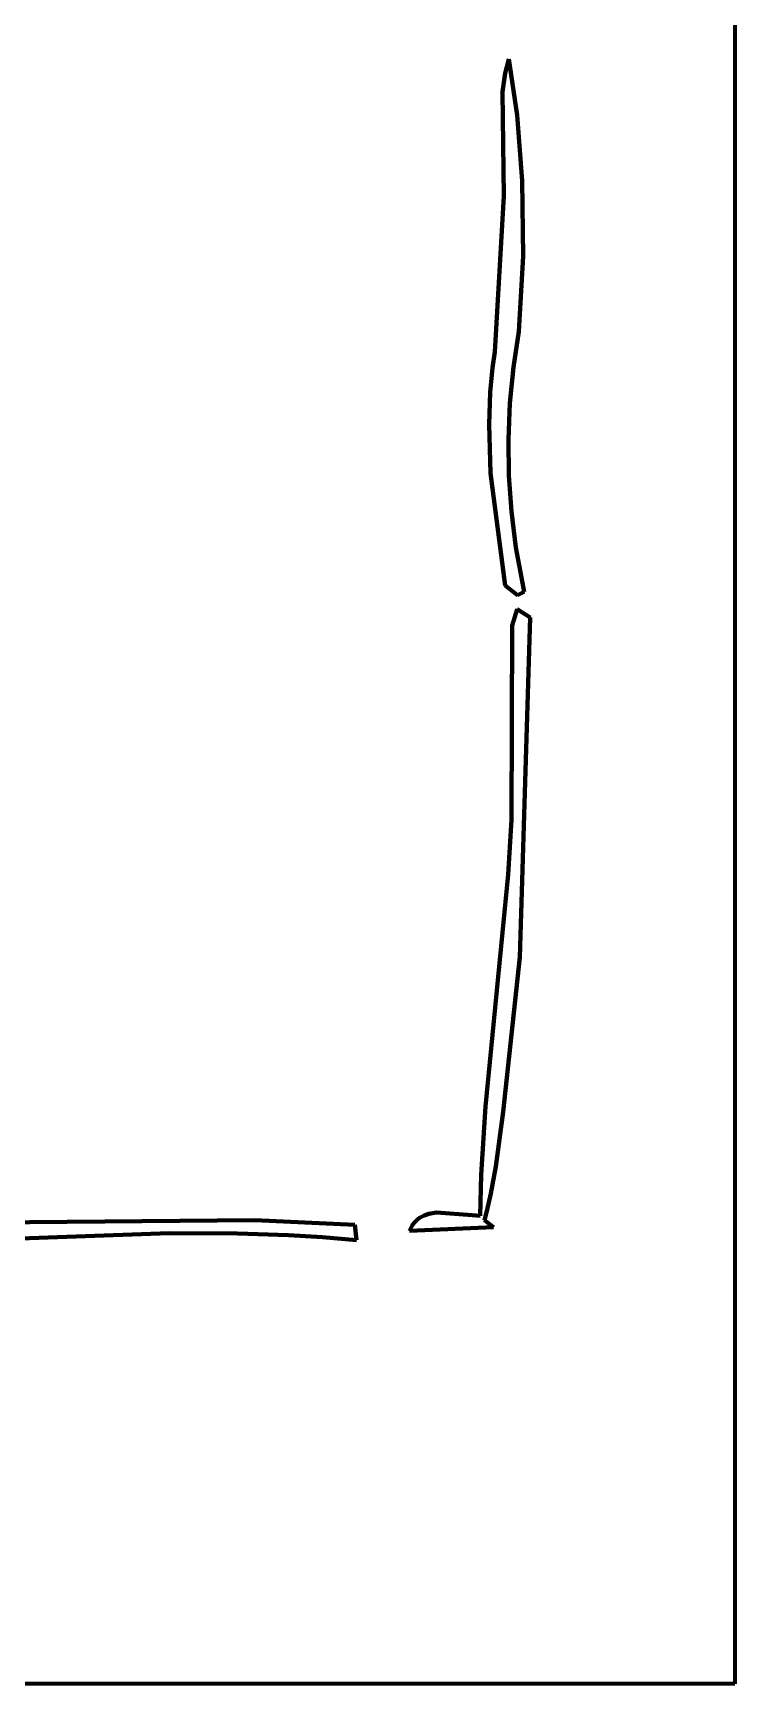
# Model space of a CAD drawing. Header units: millimetres. Extents: x 0 to 10.2, y 0 to 7.
# Drawn here: x 9.285 to 10.222, y 0 to 2.204 of the extents above; entities that cross this region are included whole.
import ezdxf

# ---------------------------------------------------------------- set-up
doc = ezdxf.new("R2010")
doc.units = ezdxf.units.MM
doc.layers.add('color#030303ff', color=7, linetype='CONTINUOUS', lineweight=100)
doc.layers.add('color#ffffffff', color=7, linetype='CONTINUOUS', lineweight=100)

msp = doc.modelspace()

# ---------------------------------------------------------------- linework, layer by layer
at = {"layer": 'color#030303ff'}
for p, q in [((9.9156, 2.1502), (9.9204, 2.1687)), ((9.9204, 2.1687), (9.9313, 2.0941)), ((9.9117, 2.1252), (9.9156, 2.1502)), ((9.9138, 1.9859), (9.9117, 2.1252)), ((9.9313, 2.0941), (9.9383, 2.0063)), ((9.9383, 2.0063), (9.9395, 1.9056)), ((9.9017, 1.7781), (9.9138, 1.9859)), ((9.9395, 1.9056), (9.9338, 1.8052)), ((9.9338, 1.8052), (9.9265, 1.7574)), ((9.8987, 1.7566), (9.9017, 1.7781)), ((9.8956, 1.7243), (9.8987, 1.7566)), ((9.9265, 1.7574), (9.9218, 1.7094)), ((9.894, 1.6811), (9.8956, 1.7243)), ((9.9218, 1.7094), (9.9197, 1.6612)), ((9.896, 1.6163), (9.894, 1.6811)), ((9.9197, 1.6612), (9.9203, 1.6131)), ((9.9155, 1.466), (9.896, 1.6163)), ((9.9203, 1.6131), (9.9237, 1.565)), ((9.9237, 1.565), (9.9297, 1.5171)), ((9.9297, 1.5171), (9.9384, 1.4696)), ((9.9321, 1.4532), (9.9155, 1.466)), ((9.941, 1.4578), (9.9321, 1.4532)), ((9.9384, 1.4696), (9.941, 1.4578)), ((9.9248, 1.4128), (9.9313, 1.4347)), ((9.9313, 1.4347), (9.9487, 1.4234)), ((9.9238, 1.1534), (9.9248, 1.4128)), ((9.9487, 1.4234), (9.9349, 0.9703)), ((9.9196, 1.0804), (9.9238, 1.1534)), ((9.8891, 0.7708), (9.9196, 1.0804)), ((9.9349, 0.9703), (9.9127, 0.7635)), ((9.8832, 0.6797), (9.8891, 0.7708)), ((9.9127, 0.7635), (9.9031, 0.6908)), ((9.9031, 0.6908), (9.8963, 0.6548)), ((9.8819, 0.625), (9.8832, 0.6797)), ((9.8963, 0.6548), (9.8908, 0.6309)), ((9.0698, 0.6143), (9.5813, 0.619)), ((9.5813, 0.619), (9.7147, 0.613)), ((9.7937, 0.615), (9.7961, 0.6177)), ((9.7961, 0.6177), (9.7986, 0.6201)), ((9.7986, 0.6201), (9.8013, 0.6222)), ((9.8013, 0.6222), (9.8072, 0.6254)), ((9.8072, 0.6254), (9.8135, 0.6277)), ((9.8135, 0.6277), (9.8237, 0.6294)), ((9.8237, 0.6294), (9.8716, 0.6257)), ((9.8716, 0.6257), (9.8819, 0.625)), ((9.8908, 0.6309), (9.8877, 0.6191)), ((9.8877, 0.6191), (9.8999, 0.6096)), ((9.4672, 0.6017), (9.0577, 0.5868)), ((9.5582, 0.6012), (9.4672, 0.6017)), ((9.6264, 0.5989), (9.5582, 0.6012)), ((9.6718, 0.5962), (9.6264, 0.5989)), ((9.7171, 0.5925), (9.6718, 0.5962)), ((9.7147, 0.613), (9.7171, 0.5925)), ((9.8999, 0.6096), (9.7877, 0.6047)), ((9.7877, 0.6047), (9.7895, 0.6085)), ((9.7895, 0.6085), (9.7915, 0.6119)), ((9.7915, 0.6119), (9.7937, 0.615))]:
    msp.add_line(p, q, dxfattribs=at)
at = {"layer": 'color#ffffffff'}
for p, q in [((10.2222, 7.0278), (10.2222, 0)), ((9.9204, 2.1687), (9.9156, 2.1502)), ((9.9313, 2.0941), (9.9204, 2.1687)), ((9.9156, 2.1502), (9.9117, 2.1252)), ((9.9117, 2.1252), (9.9138, 1.9859)), ((9.9383, 2.0063), (9.9313, 2.0941)), ((9.9395, 1.9056), (9.9383, 2.0063)), ((9.9138, 1.9859), (9.9017, 1.7781)), ((9.9338, 1.8052), (9.9395, 1.9056)), ((9.9265, 1.7574), (9.9338, 1.8052)), ((9.9017, 1.7781), (9.8987, 1.7566)), ((9.8987, 1.7566), (9.8956, 1.7243)), ((9.9218, 1.7094), (9.9265, 1.7574)), ((9.8956, 1.7243), (9.894, 1.6811)), ((9.9197, 1.6612), (9.9218, 1.7094)), ((9.894, 1.6811), (9.896, 1.6163)), ((9.9203, 1.6131), (9.9197, 1.6612)), ((9.896, 1.6163), (9.9155, 1.466)), ((9.9237, 1.565), (9.9203, 1.6131)), ((9.9297, 1.5171), (9.9237, 1.565)), ((9.9384, 1.4696), (9.9297, 1.5171)), ((9.9155, 1.466), (9.9321, 1.4532)), ((9.9321, 1.4532), (9.941, 1.4578)), ((9.941, 1.4578), (9.9384, 1.4696)), ((9.9313, 1.4347), (9.9248, 1.4128)), ((9.9487, 1.4234), (9.9313, 1.4347)), ((9.9248, 1.4128), (9.9238, 1.1534)), ((9.9349, 0.9703), (9.9487, 1.4234)), ((9.9238, 1.1534), (9.9196, 1.0804)), ((9.9196, 1.0804), (9.8891, 0.7708)), ((9.9127, 0.7635), (9.9349, 0.9703)), ((9.8891, 0.7708), (9.8832, 0.6797)), ((9.9031, 0.6908), (9.9127, 0.7635)), ((9.8963, 0.6548), (9.9031, 0.6908)), ((9.8832, 0.6797), (9.8819, 0.625)), ((9.8908, 0.6309), (9.8963, 0.6548)), ((9.5813, 0.619), (9.0698, 0.6143)), ((9.7147, 0.613), (9.5813, 0.619)), ((9.7961, 0.6177), (9.7937, 0.615)), ((9.7986, 0.6201), (9.7961, 0.6177)), ((9.8013, 0.6222), (9.7986, 0.6201)), ((9.8072, 0.6254), (9.8013, 0.6222)), ((9.8135, 0.6277), (9.8072, 0.6254)), ((9.8237, 0.6294), (9.8135, 0.6277)), ((9.8716, 0.6257), (9.8237, 0.6294)), ((9.8819, 0.625), (9.8716, 0.6257)), ((9.8877, 0.6191), (9.8908, 0.6309)), ((9.8999, 0.6096), (9.8877, 0.6191)), ((9.0577, 0.5868), (9.4672, 0.6017)), ((9.4672, 0.6017), (9.5582, 0.6012)), ((9.5582, 0.6012), (9.6264, 0.5989)), ((9.6264, 0.5989), (9.6718, 0.5962)), ((9.6718, 0.5962), (9.7171, 0.5925)), ((9.7171, 0.5925), (9.7147, 0.613)), ((9.7877, 0.6047), (9.8999, 0.6096)), ((9.7895, 0.6085), (9.7877, 0.6047)), ((9.7915, 0.6119), (9.7895, 0.6085)), ((9.7937, 0.615), (9.7915, 0.6119)), ((10.2222, 0), (0, 0))]:
    msp.add_line(p, q, dxfattribs=at)

doc.saveas('drawing.dxf')
